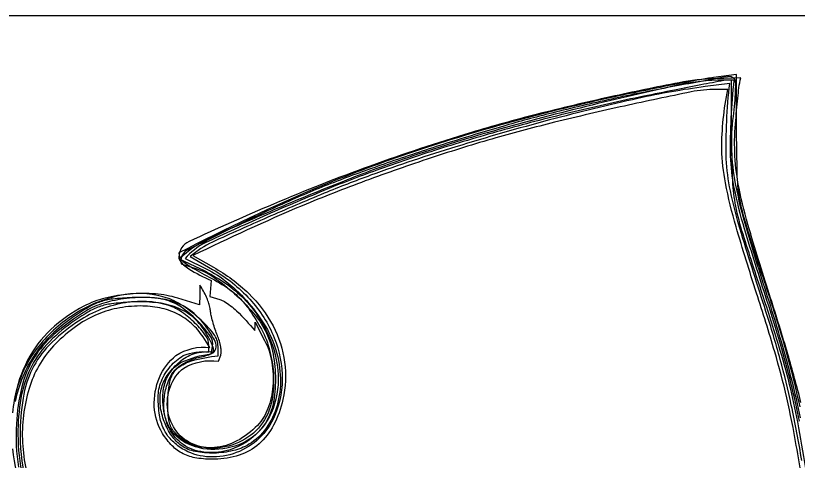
# Model space of a CAD drawing. Extents: x 0 to 564, y 0 to 802.
# Drawn here: x 112.1 to 282, y 705.3 to 802 of the extents above; entities that cross this region are included whole.
import ezdxf

# ---------------------------------------------------------------- set-up
doc = ezdxf.new("R2010")
doc.units = 0

msp = doc.modelspace()

# ---------------------------------------------------------------- linework, layer by layer
at = {"color": 0}
msp.add_lwpolyline([(0, 401), (0, 802), (282, 802), (564, 802), (564, 401), (564, 0), (282, 0), (0, 0), (0, 401)], close=True, dxfattribs=at)
at = {"color": 250}
msp.add_lwpolyline([(0, 401), (0, 802), (282, 802), (564, 802), (564, 401), (564, 0), (282, 0), (0, 0), (0, 401)], close=True, dxfattribs=at)
at = {"color": 8}
msp.add_lwpolyline([(0, 401), (0, 802), (282, 802), (564, 802), (564, 401), (564, 0), (282, 0), (0, 0), (0, 401)], close=True, dxfattribs=at)
at = {"color": 253}
msp.add_lwpolyline([(0, 401), (0, 802), (282, 802), (564, 802), (564, 401), (564, 0), (282, 0), (0, 0), (0, 401)], close=True, dxfattribs=at)
at = {"color": 9}
msp.add_lwpolyline([(0, 401), (0, 802), (282, 802), (564, 802), (564, 401), (564, 0), (282, 0), (0, 0), (0, 401)], close=True, dxfattribs=at)
at = {"color": 254}
msp.add_lwpolyline([(0, 401), (0, 802), (282, 802), (564, 802), (564, 401), (564, 0), (282, 0), (0, 0), (0, 401)], close=True, dxfattribs=at)
at = {"color": 7}
msp.add_lwpolyline([(0, 401), (0, 802), (282, 802), (564, 802), (564, 401), (564, 0), (282, 0), (0, 0), (0, 401)], close=True, dxfattribs=at)
msp.add_lwpolyline([(0, 401), (0, 802), (282, 802), (564, 802), (564, 401), (564, 0), (282, 0), (0, 0), (0, 401)], close=True, dxfattribs=at)
for points in [[(282.366167, 717.066499, 0.011154), (280.448956, 725.175476, 0.010345), (278.046139, 733.686261, 0.006568), (274.913452, 743.5, -0.003642), (270.869052, 755.918506, -0.028619), (269.366676, 761.794052, -0.038787), (268.748203, 767.121271, -0.009788), (268.601654, 789.204834), (263.550812, 788.549927), (263.550812, 788.549927, 0.013378), (260.645625, 788.093934, 0.002329), (255.191441, 787.061378, 0.002528), (248.802245, 785.787403, 0.002264), (242.18602, 784.4021, 0.01387), (220.105192, 779.029919, 0.014386), (198.625948, 772.499168, 0.014992), (178.519543, 765.070321, 0.019366), (147.5, 750.5), (147.628708, 749.515259), (147.628708, 749.515259, 0.197296), (147.922217, 749.002141, 0.01465), (149.251261, 748.028374, 0.018574), (150.964636, 746.940075, 0.012954), (152.971527, 745.836304, -0.019088), (157.367677, 743.347676, -0.049564), (160.256084, 741.141243, -0.051868), (162.578822, 738.470249, -0.022592), (165.106598, 734.5, -0.062154), (167.087264, 729.784147, -0.051283), (168.01601, 724.406067, -0.05303), (167.82007, 719.17397, -0.083659), (166.451447, 714.906128, -0.126406), (162.496302, 710.47522, -0.111278), (156.703995, 708.235603, -0.116969), (150.743097, 708.746959, -0.150511), (146.281799, 711.91333, -0.130714), (145.308699, 714.248589, -0.037896), (145.07616, 718.178108, -0.038409), (145.448088, 722.147413, -0.110649), (146.494492, 724.68866, -0.078185), (147.373729, 725.600772, -0.043853), (148.681316, 726.420647, -0.040095), (150.268196, 727.077118, -0.0362), (156, 728.175781), (156, 730.205566), (156, 730.205566, 0.168141), (155.072859, 732.884659, 0.042988), (151.890846, 736.28492, 0.043595), (147.863325, 739.318058, 0.073963), (144.002075, 740.999451, 0.118576), (134.683463, 741.25096, 0.087327), (125.071167, 737.375099, 0.084319), (117.072681, 730.27839, 0.098799), (112.397453, 721.295227, 0.050052), (111.373594, 715.759607, 0.031242)], [(282.572803, 717.994316, 0.010243), (279.716919, 728.524241, 0.006459), (275.973572, 740.700989, -0.005328), (271.376509, 755.5354, -0.022666), (269.12941, 764.541092, -0.035854), (268.240948, 771.470201, -0.03506), (268.341187, 778.507874, -0.001947), (268.599908, 781.432973, -0.002535), (268.860794, 784.109016, -0.001887), (269.099201, 786.349178, -0.023159), (269.5, 788.5), (264, 788.322876), (264, 788.322876, 0.039522), (256.088102, 787.439354, 0.006717), (241.21513, 784.367958, 0.007804), (225.099727, 780.548939, 0.011291), (211, 776.633423, 0.013209), (189.050298, 769.362547, 0.01419), (168.040117, 761.100365, 0.006823), (149.695207, 752.980615, 0.293099), (147.5, 749.557495, 0.15948), (147.73592, 748.836655, 0.044948), (148.528124, 747.937828, 0.040438), (149.660381, 747.026517, 0.033181), (154.5, 744.488342), (154.366196, 742.774658), (154.232391, 741.061035), (156.366196, 740.399109), (156.366196, 740.399109, -0.064406), (157.374406, 739.937462, -0.02293), (158.681011, 739.036102, -0.022307), (160.040456, 737.904151, -0.024483), (164, 733.639771), (164.039841, 734.569885), (164.079697, 735.5), (166.111755, 731.5), (166.111755, 731.5, -0.075175), (167.667278, 726.805592, -0.063446), (167.8934, 721.572266, -0.066344), (166.823911, 716.698964, -0.10424), (164.568634, 713.071655, -0.078996), (160.103697, 709.68339, -0.103312), (155.19943, 708.243423, -0.118279), (150.625198, 708.961765, -0.12897), (147.043335, 711.672058, -0.134118), (145.068747, 716.34406, -0.123942), (145.658886, 721.525879, -0.134859), (148.548225, 725.504331, -0.17026), (156.062775, 727), (156.572205, 728.327576), (156.572205, 728.327576, 0.102438), (156.687812, 729.033784, 0.030713), (156.574821, 730.123604, 0.029375), (156.293566, 731.361289, 0.028027), (155.865753, 732.577576, -0.016335), (155.380853, 733.859539, -0.012328), (154.929659, 735.296249, -0.012497), (154.57246, 736.668528, -0.028012), (154.386475, 737.728821, 0.029655), (154.210819, 738.711259, 0.019195), (153.897558, 739.823212, 0.019305), (153.506295, 740.889801, 0.034269), (152.060822, 743.5), (152.030411, 741.347839), (152, 739.19574), (147.25, 740.671448), (147.25, 740.671448, 0.056337), (142.417228, 741.59416, 0.040289), (136.90814, 741.56974, 0.0403), (131.476078, 740.662309, 0.056478), (126.874527, 738.935974, 0.07143), (119.680187, 733.860889, 0.083573), (114.648798, 727.201889, 0.077704), (111.8344, 718.854946, 0.052348)]]:
    msp.add_lwpolyline(points, format="xyb", dxfattribs=at)
at = {"color": 254}
for points in [[(282.465163, 714.706227, 0.009597), (280.589523, 722.86422, 0.009262), (278.335016, 731.214562, 0.007724), (275.63974, 740, -0.00623), (270.788159, 755.647097, -0.024337), (268.386868, 765.479271, -0.038224), (267.526905, 772.959445, -0.043967), (267.884705, 780.134583, 0.011089), (268.218552, 783.011651, 0.016092), (268.374817, 785.563347, 0.011652), (268.386686, 787.652938, 0.194346), (268.120789, 788.279175, 0.245194), (266.602709, 788.756319, 0.002183), (254.419823, 786.530144, 0.007571), (241.433193, 783.894325, 0.007515), (228.5, 780.860413, 0.009105), (217.810127, 777.974771, 0.006063), (205.664234, 774.297394, 0.006016), (193.441182, 770.271864, 0.008137), (182.5, 766.321899, 0.013891), (172.027292, 762.01079, 0.009365), (160.315811, 756.539841, 0.002787), (148.893162, 750.861683, 0.283202), (148, 748.15509), (151.41571, 747.027832), (151.41571, 747.027832, -0.072764), (155.177722, 745.144965, -0.031367), (159.576572, 741.645409, -0.031376), (163.603209, 737.520326, -0.057052), (166.246613, 733.628235, -0.07041), (167.822578, 729.201793, -0.044654), (168.436636, 723.752106, -0.045118), (168.075884, 718.393412, -0.083375), (166.691162, 714.266907, -0.146696), (162.084028, 709.623177, -0.119755), (155.290424, 707.818359, -0.128598), (148.789099, 709.371493, -0.180363), (144.874542, 713.802307, -0.078563), (144.260663, 716.683466, -0.055852), (144.453949, 719.985741, -0.057054), (145.354405, 723.070233, -0.097146), (146.847412, 725.29187, -0.053329), (147.816019, 726.073279, -0.027863), (149.165499, 726.839798, -0.027365), (150.652768, 727.479391, -0.037439), (152.054657, 727.877319, 0.045293), (154.590905, 728.64046, 0.232295), (155.544607, 729.702934, 0.19052), (155.385242, 731.26734, 0.030217), (153.772781, 733.966736, 0.061577), (150.781036, 737.364883, 0.083174), (147.318045, 739.535759, 0.07305), (142.990316, 740.632248, 0.036856), (137.35083, 740.793701, 0.015841), (133.128539, 740.469018, 0.05325), (130.423957, 739.878899, 0.053955), (127.923541, 738.73509, 0.016572), (124.424599, 736.492493, 0.041577), (119.814538, 732.716841, 0.050483), (116.215685, 728.449242, 0.051687), (113.608812, 723.636597, 0.047148), (111.946411, 718.241821, 0.074909)], [(111.378524, 707.955797, 0.075632), (113.872722, 697.995209, 0.078719), (119.084289, 689.560419, 0.092486), (126.405319, 683.691101, 0.037282), (128.930116, 682.573239, 0.045356), (131.434034, 681.929527, 0.032459), (134.610661, 681.623347, 0.009594), (139.5, 681.564636, 0.016717), (144.964392, 681.786644, 0.033104), (149.258436, 682.392731, 0.025078), (154.135518, 683.672129, 0.006052), (162.065018, 686.289307, -0.014536), (178.91411, 691.535305, -0.016345), (195.396646, 695.57029, -0.017667), (210.360241, 698.170719, -0.034197), (222.471024, 699, -0.071109), (240.215374, 696.463593, -0.063449), (257.296253, 689.025749, -0.064893), (271.610228, 677.754735, -0.082229), (281.240875, 663.977844, -0.002756), (282.650958, 660.986357, -0.003403)]]:
    msp.add_lwpolyline(points, format="xyb", dxfattribs=at)
at = {"color": 253}
msp.add_lwpolyline([(283.617889, 703.74939, 0.007783), (281.879425, 713.818164, 0.014387), (280.105713, 721.928322, 0.013282), (277.772098, 730.339082, 0.00562), (274.216003, 741.5, -0.003321), (269.983074, 754.577068, -0.027126), (268.416763, 760.65625, -0.038343), (267.756854, 766.070684, -0.010262), (267.5, 788), (266.54718, 788), (266.54718, 788, 0.047259), (265.827178, 787.931795, 0.000487), (260.83671, 786.97271, 0.001565), (255.086937, 785.843207, 0.001015), (248.445328, 784.502869, 0.00854), (233.267944, 781.136834, 0.008631), (218.268278, 777.265427, 0.008872), (203.855271, 773.002166, 0.010605), (190.442291, 768.459595, 0.010609), (178.959049, 764.019274, 0.006727), (165.764406, 758.383965, 0.003331), (153.201396, 752.716977, 0.088981), (148.831436, 749.26001), (153.393646, 747.051514), (153.393646, 747.051514, -0.060419), (158.12868, 744.006261, -0.041931), (162.674347, 739.544922, -0.042188), (166.374354, 734.434087, -0.064938), (168.560547, 729.439697, -0.06347), (169.540989, 723.211575, -0.077156), (168.807459, 717.35675, -0.085048), (166.447571, 712.450536, -0.101656), (162.701447, 708.959534, -0.079568), (159.321093, 707.574958, -0.051898), (155.129967, 707.043015, -0.052961), (151.069997, 707.381912, -0.10587), (148.116867, 708.630676, -0.087981), (145.949003, 710.803446, -0.061343), (144.326986, 713.872253, -0.060311), (143.474925, 717.306205, -0.077199), (143.57692, 720.55835, -0.094087), (144.732142, 723.509882, -0.064263), (147.028055, 726.297119, -0.066187), (149.855767, 728.321082, -0.122874), (155, 729), (154.996262, 729.75), (154.996262, 729.75, 0.102719), (154.900856, 730.198242, 0.01057), (154.4419, 731.184425, 0.012817), (153.833874, 732.345676, 0.009904), (153.114319, 733.580017, 0.083818), (150.493698, 736.599242, 0.080438), (146.991776, 738.642532, 0.067556), (142.493403, 739.708832, 0.03859), (136.901566, 739.824585, 0.017582), (132.893091, 739.456366, 0.053227), (130.230295, 738.824127, 0.052232), (127.733902, 737.637141, 0.016462), (124.275711, 735.365845, 0.052252), (118.815288, 730.591553, 0.074659), (115.192775, 725.283882, 0.071116), (113.178039, 718.947509, 0.042744), (112.542923, 711.067627, 0.050729), (113.514296, 701.971013, 0.075569)], format="xyb", dxfattribs=at)
at = {"color": 9}
msp.add_lwpolyline([(282.284596, 713.943427, 0.010549), (280.404491, 722.216667, 0.010079), (278.100993, 730.714399, 0.007081), (275.181702, 740.184204, -0.004833), (270.307988, 755.74495, -0.02439), (268.098866, 764.577225, -0.039109), (267.27569, 771.512499, -0.02881), (268.071869, 788), (265.616699, 788), (265.616699, 788, 0.053754), (256.067529, 786.970415, 0.006883), (235.952482, 782.290855, 0.008709), (214.444177, 776.574791, 0.013712), (196.216537, 770.844421, 0.010977), (183.203074, 766.035533, 0.006952), (168.241865, 759.888725, 0.004375), (154.278143, 753.778478, 0.064948), (147.553574, 749.220093), (152.057495, 747.103027), (152.057495, 747.103027, -0.034074), (156.76939, 744.482639, -0.042933), (160.706232, 741.417976, -0.04515), (163.903338, 737.86893, -0.045213), (166.409775, 733.805237, -0.089503), (168.96033, 725.059814, -0.114375), (167.937565, 716.753555, -0.130186), (163.567619, 710.490331, -0.136287), (156.743073, 707.345703, -0.095462), (151.625442, 707.496587, -0.129233), (147.532852, 709.610939, -0.124695), (144.912411, 713.534954, -0.085375), (144, 718.839539, -0.068166), (144.458168, 722.184609, -0.097411), (145.801781, 724.853104, -0.100586), (148.017232, 726.75595, -0.076999), (154.48793, 728.579529), (154.798599, 730.192749), (154.798599, 730.192749, 0.201526), (154.338882, 732.376689, 0.040183), (151.760628, 735.529243, 0.042129), (148.45187, 738.435613, 0.079609), (145.306091, 740.063965, 0.069547), (141.172529, 740.81578, 0.040605), (136.131409, 740.613411, 0.040542), (131.172528, 739.596178, 0.067656), (127.285721, 737.867554, 0.039737), (120.377237, 732.79857, 0.076822), (115.945619, 727.590363, 0.079388), (113.380642, 721.40714, 0.045011), (112.208084, 713.367065, 0.051727), (112.663679, 703.981539, 0.072376)], format="xyb", dxfattribs=at)
at = {"color": 8}
msp.add_lwpolyline([(282.759987, 705.437201, 0.010728), (280.474396, 717.459518, 0.01417), (278.072126, 727.376345, 0.011783), (274.97348, 737.77655, -0.004027), (269.638997, 754.716449, -0.022333), (267.255875, 763.958351, -0.038473), (266.340058, 770.920228, -0.03232), (267.092224, 787.269897), (261.796112, 786.591187), (261.796112, 786.591187, 0.022946), (247.180577, 784.03195, 0.009914), (227.975483, 779.351303, 0.009762), (207.632128, 773.53648, 0.012456), (189.136414, 767.348755, 0.010804), (179.055309, 763.446028, 0.005668), (166.681683, 758.180855, 0.003283), (154.786049, 752.865604, 0.05909), (149.939804, 749.705139), (154.797745, 746.930664), (154.797745, 746.930664, -0.077828), (162.911075, 740.446412, -0.089616), (168.189075, 732.073334, -0.097423), (169.9336, 722.975492, -0.111979), (167.939896, 714.375854, -0.103531), (164.392203, 709.777866, -0.098999), (159.24464, 706.898888, -0.101407), (153.492973, 706.260902, -0.114463), (148.225067, 708.004211, -0.064695), (145.818106, 709.937647, -0.081734), (144.203955, 712.2882, -0.071739), (143.294742, 715.275911, -0.038063), (143, 719.142029, -0.096966), (143.684535, 722.638605, -0.080275), (145.661198, 725.885452, -0.084791), (148.435747, 728.196702, -0.132104), (154, 729), (154, 730.423279), (154, 730.423279, 0.155122), (153.330175, 732.530359, 0.043083), (151.064571, 735.210953, 0.043412), (148.161278, 737.637666, 0.072796), (145.323349, 739.058289, 0.068812), (140.490817, 739.944503, 0.056941), (135.265522, 739.579201, 0.054219), (130.010318, 738.000167, 0.050757), (125.09108, 735.302246, 0.047967), (119.315564, 730.448147, 0.079663), (115.643562, 725.272026, 0.075474), (113.654133, 719.004545, 0.038987), (113.005577, 710.787537, 0.074893), (114.611454, 700.066052, 0.097051)], format="xyb", dxfattribs=at)
at = {"color": 250}
msp.add_lwpolyline([(283.80191, 694.574768, 0.005927), (281.561747, 708.678048, 0.014236), (279.482361, 719.050583, 0.014854), (276.871341, 729.025093, 0.00701), (272.940918, 741.74231, -0.007106), (268.482345, 756.178255, -0.024492), (266.188839, 765.699791, -0.037047), (265.357711, 773.001559, -0.047408), (266.677856, 786), (264.161346, 786), (264.161346, 786, 0.050353), (258.696445, 785.448257, 0.003882), (244.252523, 782.384674, 0.005883), (229.035109, 778.845141, 0.0098), (216.318909, 775.463745, 0.009863), (202.275496, 771.131537, 0.009002), (187.9765, 766.122429, 0.009211), (174.271864, 760.753574, 0.012236), (150.539642, 749.921509), (155.019821, 747.386414), (155.019821, 747.386414, -0.063258), (162.656902, 741.685103, -0.080118), (167.932482, 734.64772, -0.086752), (170.454091, 726.784201, -0.090897), (170.096176, 718.665039, -0.062513), (168.063355, 713.09981, -0.094803), (164.896622, 709.054039, -0.099993), (160.597997, 706.602432, -0.076546), (155.249161, 705.7052, -0.040591), (151.36821, 705.968475, -0.078128), (148.402567, 706.901512, -0.084932), (146.026962, 708.634356, -0.055953), (143.950226, 711.313843, -0.12614), (142.15927, 717.174001, -0.111804), (143.284973, 723.465988, -0.122901), (146.866757, 728.233801, -0.172152), (154.243942, 730), (152.769516, 732.25), (152.769516, 732.25, 0.065987), (150.265239, 735.152504, 0.067525), (147.109406, 737.275993, 0.064215), (143.358482, 738.557387, 0.05126), (139.102112, 738.978027, 0.048297), (134.019888, 738.465872, 0.055706), (129.380958, 736.988838, 0.053165), (125.012012, 734.453727, 0.038368), (120.731606, 730.784241, 0.118134), (115.187119, 721.745396, 0.086474), (113.509084, 710.051247, 0.086188), (115.885871, 698.442444, 0.116063)], format="xyb", dxfattribs=at)

doc.saveas('drawing.dxf')
